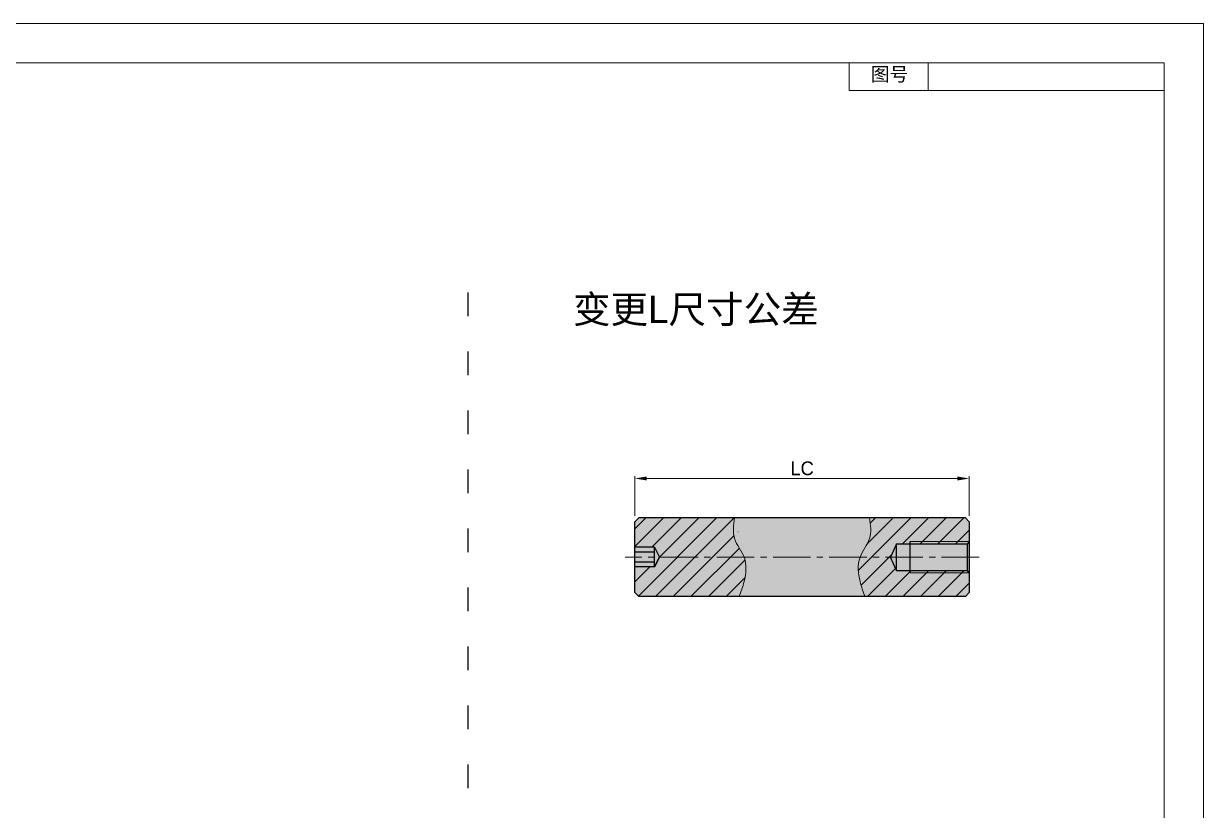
# Model space of a CAD drawing. Header units: millimetres. Extents: x 0 to 594, y 0 to 420.
# Drawn here: x 294.1 to 594, y 219.9 to 420 of the extents above; entities that cross this region are included whole.
import ezdxf
from ezdxf.enums import TextEntityAlignment as Align

# ---------------------------------------------------------------- set-up
doc = ezdxf.new("R2010")
doc.units = ezdxf.units.MM
doc.header["$LTSCALE"] = 0.5
doc.header["$PDMODE"] = 35
for name, pattern in [('ACAD_ISO03W100', [30, 12, -18]), ('CENTER', [50.800000000000004, 31.75, -6.349999999999999, 6.349999999999999, -6.349999999999999]), ('CENTER2', [28.574999999999996, 19.05, -3.174999999999999, 3.174999999999999, -3.174999999999999])]:
    doc.linetypes.add(name, pattern=pattern)
doc.layers.get('0').update_dxf_attribs({"lineweight": 9})
doc.layers.add('分隔线', color=7, linetype='ACAD_ISO03W100')
for name, color, linetype, lineweight in [('剖面线', 7, 'Continuous', 13), ('图框', 7, 'Continuous', 13), ('文本、辅助线', 7, 'Continuous', 13), ('标注线', 7, 'Continuous', 13), ('点画线', 7, 'CENTER', 5), ('粗实线', 7, 'Continuous', 25), ('细实线', 7, 'Continuous', 13)]:
    doc.layers.add(name, color=color, linetype=linetype, lineweight=lineweight)
doc.layers.add('填充图案底色', color=7, linetype='Continuous', lineweight=13, true_color=0xf3f3f3)
doc.layers.add('规格型号颜色', color=7, linetype='Continuous', lineweight=13, true_color=0x07539e)
doc.styles.get("Standard").update_dxf_attribs({"font": 'SourceHanSansSC-Normal.ttf'})
doc.styles.add('雅源', font='SourceHanSansSC-Normal.ttf', dxfattribs={"height": 3.5})
doc.dimstyles.new('B', dxfattribs={"dimscale": 0.5, "dimtxt": 7, "dimasz": 6, "dimexe": 1.25, "dimexo": 3, "dimgap": 1.5, "dimtad": 1, "dimdsep": 46, "dimtxsty": 'Standard', "dimcen": 0, "dimclrd": 256, "dimclre": 256, "dimclrt": 256, "dimazin": 0, "dimtfac": 1, "dimtmove": 0, "dimatfit": 3, "dimldrblk": 'DOT', "dimfxl": 1.75, "dimlwd": -1, "dimlwe": -1, "dimarcsym": 0})
pattern_1 = [(45, (-52.02544395105724, -30.3821555436366), (-2.245064030267288, 2.245064030267288), [])]

# ---------------------------------------------------------------- blocks, each defined once
blk = doc.blocks.new('A2图框')
at = {"layer": '图框'}
for p, q in [((504, 409.9999999999999), (504, 403.0000000000001)), ((524, 409.9999999999999), (524, 403)), ((504, 403), (584, 402.9999999999999))]:
    blk.add_line(p, q, dxfattribs=at)
for points in [[(0, 0), (594, 0), (594, 419.9999999999999), (0, 419.9999999999999)], [(10, 9.999999999999993), (584, 9.999999999999993), (584, 409.9999999999999), (10, 409.9999999999999)]]:
    blk.add_lwpolyline(points, close=True, dxfattribs=at)
at = {"layer": '图框', "insert": (509.4680959150078, 408.8757444667106), "char_height": 3.5, "attachment_point": 1}
blk.add_mtext_dynamic_manual_height_columns('{\\fSimSun|b0|i0|c134|p2;图号}', width=18.33397479482664, gutter_width=1, heights=[0], dxfattribs=at)
at = {"layer": '图框', "style": '雅源'}
for tag, p in [('图号', (526.1496630632078, 404.5423081443918)), ('表面处理', (339.5511166428728, 25.54287406485911)), ('比例', (443.2427486587662, 25.65643634708203)), ('零件名称', (339.3113312416444, 18.71103019518852)), ('绘图', (477.0636294614665, 18.34775094709584)), ('设计', (517.5342249853711, 18.56072471871516)), ('审核', (557.8434669047429, 18.54476337462915)), ('型号（材质）', (339.2355088231502, 11.28256200855525)), ('版本', (489.5988859645704, 11.59053676348866)), ('总页数', (537.8957273222368, 11.48821798530445)), ('页数', (569.0738475073158, 11.54170955856636))]:
    blk.add_attdef(tag, p, '', height=3.5, dxfattribs=at)
at = {"layer": '文本、辅助线', "lineweight": 30, "flags": 104}
blk.add_attdef('文字注释', text='', height=7, dxfattribs=at).set_placement((58.68609188624303, 335.3564839591775), align=Align.TOP_LEFT)
at = {"layer": '规格型号颜色', "lineweight": 30, "flags": 104}
blk.add_attdef('规格型号', text='', height=7, dxfattribs=at).set_placement((58.68609188624303, 321.2719756874073), align=Align.TOP_LEFT)
blk = doc.blocks.new('*U34')
at = {"layer": '点画线', "color": 0, "linetype": 'CENTER2', "transparency": 16777216}
blk.add_line((45, -6.163744213822557e-14), (-45, 6.163744213822557e-14), dxfattribs=at)
blk = doc.blocks.new('*D35')
at = {"layer": 'Defpoints', "color": 0, "transparency": 16777216}
for p in [(534.4951093047143, 304.3354989018551), (449.4951093047143, 293.335498901855), (534.4951093047143, 293.335498901855)]:
    blk.add_point(p, dxfattribs=at)
at = {"layer": '标注线', "transparency": 16777216}
for p, q in [((449.4951093047143, 294.835498901855), (449.4951093047143, 304.9604989018551)), ((452.4951093047143, 304.3354989018551), (531.4951093047143, 304.3354989018551)), ((534.4951093047143, 294.835498901855), (534.4951093047143, 304.9604989018551))]:
    blk.add_line(p, q, dxfattribs=at)
for points in [[(452.4951093047143, 304.8354989018551), (452.4951093047143, 303.8354989018551), (449.4951093047143, 304.3354989018551)], [(531.4951093047143, 304.8354989018551), (531.4951093047143, 303.8354989018551), (534.4951093047143, 304.3354989018551)]]:
    blk.add_solid(points, dxfattribs=at)
at = {"layer": '标注线', "transparency": 16777216, "insert": (491.9951093047143, 306.8972356725471), "char_height": 3.5, "width": 3.22023012589235, "attachment_point": 5}
blk.add_mtext('{\\fSource Han Sans SC Medium|b0|i0|c134|p34;\\C30;LC}', dxfattribs=at)
blk = doc.blocks.new('_Dot')
at = {"color": 0, "linetype": 'ByBlock', "lineweight": -2}
blk.add_line((-0.5, 0), (-1, 0), dxfattribs=at)
at = {"color": 0, "linetype": 'ByBlock', "const_width": 0.5}
blk.add_lwpolyline([(-0.25, 0, 1), (0.25, 0, 1)], format="xyb", close=True, dxfattribs=at)

msp = doc.modelspace()

# ---------------------------------------------------------------- hatches: boundary and pattern name
at = {"layer": '剖面线'}
h = msp.add_hatch(dxfattribs=at)
h.set_pattern_fill('ANSI31', color=256)
h.set_pattern_definition(pattern_1)
edge = h.paths.add_edge_path()
edge.add_spline(control_points=[(477.2691669351464, 284.3356943302576), (476.6539736123513, 285.9804789655562), (474.0727385907238, 288.8386834084718), (474.5896951474798, 292.5018288390612), (474.8484694112512, 294.3354989018551)], knot_values=[0, 0, 0, 2.842170943040401e-14, 5.287191120341994, 10.58650492598415, 10.58650492598415, 10.58650492598415, 10.58650492598415], degree=3, periodic=0)
edge.add_line((474.8484694112512, 294.3354989018551), (450.4951093047143, 294.3354989018551))
edge.add_line((450.4951093047143, 294.3354989018551), (449.4951093047144, 293.3354989018551))
edge.add_line((449.4951093047144, 293.3354989018551), (449.4951093047144, 286.8358509025203))
edge.add_line((449.4951093047144, 286.8358509025203), (454.4951093047144, 286.8358509025203))
edge.add_line((454.4951093047144, 286.8358509025203), (455.7451093047144, 284.3356943302576))
edge.add_line((455.7451093047144, 284.3356943302576), (477.2691669351464, 284.3356943302576))
edge = h.paths.add_edge_path()
edge.add_spline(control_points=[(476.0277845030948, 274.3358897586602), (476.4835282820762, 275.5716522687277), (477.6507155930026, 278.7365146049569), (477.992456162445, 282.4019038226936), (477.2691669351464, 284.3356943302576)], knot_values=[10.58650492598412, 10.58650492598412, 10.58650492598412, 10.58650492598412, 14.56854573925911, 20.78475166723938, 20.78475166723938, 20.78475166723938, 20.78475166723941], degree=3, periodic=0)
edge.add_line((477.2691669351464, 284.3356943302576), (455.7451093047144, 284.3356943302576))
edge.add_line((455.7451093047144, 284.3356943302576), (454.4951093047144, 281.8358509025203))
edge.add_line((454.4951093047144, 281.8358509025203), (449.4951093047144, 281.8358509025203))
edge.add_line((449.4951093047144, 281.8358509025203), (449.4951093047144, 275.3358897586602))
edge.add_line((449.4951093047144, 275.3358897586602), (450.4951093047143, 274.3358897586602))
edge.add_line((450.4951093047143, 274.3358897586602), (476.0277845030948, 274.3358897586601))
h = msp.add_hatch(dxfattribs=at)
h.set_pattern_fill('ANSI31', color=256)
h.set_pattern_definition(pattern_1)
edge = h.paths.add_edge_path(flags=16)
edge.add_line((534.4951093047143, 293.335498901855), (533.4951093047143, 294.335498901855))
edge.add_line((533.4951093047143, 294.335498901855), (509.1417491981774, 294.335498901855))
edge.add_spline(control_points=[(509.1417491981774, 294.3354989018551), (509.4005234619489, 292.5018288390611), (509.9174800187049, 288.8386834084717), (507.3362449970773, 285.9804789655562), (506.7210516742823, 284.3356943302576)], knot_values=[0, 0, 0, 0, 10.59862761128426, 21.17300985196824, 21.17300985196831, 21.17300985196831, 21.17300985196831], degree=3, periodic=0)
edge.add_line((506.7210516742823, 284.3356943302576), (514.4951093047141, 284.3356943302576))
edge.add_line((514.4951093047142, 284.3356943302576), (515.9951093047142, 287.7358509025204))
edge.add_line((515.9951093047142, 287.7358509025204), (519.4951093047142, 287.7358509025204))
edge.add_line((519.4951093047142, 287.7358509025204), (519.4951093047142, 288.3358509025204))
edge.add_line((519.4951093047142, 288.3358509025203), (534.4951093047143, 288.3358509025203))
edge.add_line((534.4951093047143, 288.3358509025203), (534.4951093047143, 293.335498901855))
h.paths.add_polyline_path([(534.4951093047142, 288.3358509025203), (519.4951093047142, 288.3358509025203), (519.4951093047142, 287.7358509025204), (533.9951093047142, 287.7358509025204)], flags=16)
edge = h.paths.add_edge_path()
edge.add_line((534.4951093047143, 280.3358509025203), (519.4951093047142, 280.3358509025203))
edge.add_line((519.4951093047142, 280.3358509025203), (519.4951093047142, 280.9358509025203))
edge.add_line((519.4951093047142, 280.9358509025203), (515.9951093047142, 280.9358509025203))
edge.add_line((515.9951093047142, 280.9358509025203), (514.4951093047142, 284.3356943302576))
edge.add_line((514.4951093047142, 284.3356943302576), (515.9951093047142, 287.7358509025204))
edge.add_line((515.9951093047142, 287.7358509025204), (519.4951093047142, 287.7358509025204))
edge.add_line((519.4951093047142, 287.7358509025204), (519.4951093047142, 288.3358509025204))
edge.add_line((519.4951093047142, 288.3358509025203), (534.4951093047143, 288.3358509025203))
edge.add_line((534.4951093047143, 288.3358509025203), (534.4951093047143, 293.335498901855))
edge.add_line((534.4951093047143, 293.335498901855), (533.4951093047143, 294.335498901855))
edge.add_line((533.4951093047143, 294.335498901855), (509.1417491981774, 294.335498901855))
edge.add_spline(control_points=[(509.1417491981774, 294.3354989018551), (509.205778117476, 293.8817910610528), (509.2698070367746, 293.4280832202505), (509.3220759483611, 292.9774307464207)], knot_values=[0, 0, 0, 0, 2.622434944297579, 2.622434944297579, 2.622434944297579, 2.622434944297579], degree=3, periodic=0)
edge.add_spline(control_points=[(509.3220759483611, 292.9774307464207), (509.4004793157383, 292.301452035699), (509.4524226657647, 291.6323479006648), (509.4382159724163, 290.980430204849)], knot_values=[2.622434944297579, 2.622434944297579, 2.622434944297579, 2.622434944297579, 6.556087360609744, 6.556087360609744, 6.556087360609744, 6.556087360609744], degree=3, periodic=0)
edge.add_spline(control_points=[(509.4382159724163, 290.980430204849), (509.4311126257419, 290.6544713569374), (509.4074717682236, 290.3328091188305), (509.3623321466079, 290.0167324734698)], knot_values=[6.556087360609744, 6.556087360609744, 6.556087360609744, 6.556087360609744, 8.522913568788237, 8.522913568788237, 8.522913568788237, 8.522913568788237], degree=3, periodic=0)
edge.add_spline(control_points=[(509.3623321466079, 290.0167324734698), (509.3471592356685, 289.9104887208997), (509.3295572801627, 289.804876058268), (509.3093378612269, 289.6999434386695)], knot_values=[8.522913568788237, 8.522913568788237, 8.522913568788237, 8.522913568788237, 9.184028523269085, 9.184028523269085, 9.184028523269085, 9.184028523269085], degree=3, periodic=0)
edge.add_spline(control_points=[(509.3093378612269, 289.6999434386695), (509.2894552446468, 289.5967587206096), (509.2670416384913, 289.4942315788152), (509.241917883616, 289.3924085606144)], knot_values=[9.184028523269085, 9.184028523269085, 9.184028523269085, 9.184028523269085, 9.834131040907621, 9.834131040907621, 9.834131040907621, 9.834131040907621], degree=3, periodic=0)
edge.add_spline(control_points=[(509.241917883616, 289.3924085606144), (509.21284179594, 289.274567297661), (509.1801357973377, 289.1576691216704), (509.1435221767038, 289.0417861847502)], knot_values=[9.834131040907621, 9.834131040907621, 9.834131040907621, 9.834131040907621, 10.58650415929827, 10.58650415929827, 10.58650415929827, 10.58650415929827], degree=3, periodic=0)
edge.add_spline(control_points=[(509.1435221767038, 289.0417861847502), (509.1429321988576, 289.0399188915317), (509.0837908192289, 288.853082822419), (509.0144772442065, 288.6688895908454), (508.9380064301745, 288.4885145857513)], knot_values=[10.58650415929827, 10.58650415929827, 10.58650415929827, 10.58650415929827, 10.59862761128426, 11.79971368597521, 11.79971368597521, 11.79971368597521, 11.79971368597521], degree=3, periodic=0)
edge.add_spline(control_points=[(508.9380064301745, 288.4885145857513), (508.8621932677873, 288.3096908119379), (508.7786646623649, 288.1328107758358), (508.6894864171763, 287.9572774730568)], knot_values=[11.79971368597521, 11.79971368597521, 11.79971368597521, 11.79971368597521, 12.99047037889299, 12.99047037889299, 12.99047037889299, 12.99047037889299], degree=3, periodic=0)
edge.add_spline(control_points=[(508.6894864171763, 287.9572774730568), (508.5824579622619, 287.7466088493052), (508.4672918120489, 287.5378800493096), (508.347559131906, 287.3300590283311)], knot_values=[12.99047037889299, 12.99047037889299, 12.99047037889299, 12.99047037889299, 14.41957283266437, 14.41957283266437, 14.41957283266437, 14.41957283266437], degree=3, periodic=0)
edge.add_spline(control_points=[(508.347559131906, 287.3300590283311), (508.2496185158707, 287.1600626764961), (508.148622369758, 286.9906737325031), (508.0465253045893, 286.8213273258367)], knot_values=[14.41957283266437, 14.41957283266437, 14.41957283266437, 14.41957283266437, 15.5885700899947, 15.5885700899947, 15.5885700899947, 15.5885700899947], degree=3, periodic=0)
edge.add_spline(control_points=[(508.0465253045893, 286.8213273258367), (507.9184741261666, 286.6089313387489), (507.7886911545379, 286.3966022647124), (507.6610326940963, 286.1832256555709)], knot_values=[15.5885700899947, 15.5885700899947, 15.5885700899947, 15.5885700899947, 17.05473834984315, 17.05473834984315, 17.05473834984315, 17.05473834984315], degree=3, periodic=0)
edge.add_spline(control_points=[(507.6610326940963, 286.1832256555709), (507.5328974197158, 285.9690520687662), (507.4069025565786, 285.753823106998), (507.286947781434, 285.5364117877665)], knot_values=[17.05473834984315, 17.05473834984315, 17.05473834984315, 17.05473834984315, 18.52638285827406, 18.52638285827406, 18.52638285827406, 18.52638285827406], degree=3, periodic=0)
edge.add_spline(control_points=[(507.286947781434, 285.5364117877665), (507.1936604112793, 285.3673336482047), (507.10402607655, 285.1969356223873), (507.0198789681551, 285.024687640468)], knot_values=[18.52638285827406, 18.52638285827406, 18.52638285827406, 18.52638285827406, 19.6708628994298, 19.6708628994298, 19.6708628994298, 19.6708628994298], degree=3, periodic=0)
edge.add_spline(control_points=[(507.0198789681551, 285.024687640468), (506.9210650446121, 284.8224168882048), (506.8298178951704, 284.6175950839042), (506.749107690317, 284.4093638666363)], knot_values=[19.6708628994298, 19.6708628994298, 19.6708628994298, 19.6708628994298, 21.01482546023967, 21.01482546023967, 21.01482546023967, 21.01482546023967], degree=3, periodic=0)
edge.add_spline(control_points=[(506.749107690317, 284.4093638666363), (506.7396080993067, 284.3848550526241), (506.7302544796421, 284.3602990070261), (506.7210516742823, 284.3356943302576)], knot_values=[21.01482546023967, 21.01482546023967, 21.01482546023967, 21.01482546023967, 21.17300985196824, 21.17300985196831, 21.17300985196831, 21.17300985196831], degree=3, periodic=0)
edge.add_spline(control_points=[(506.7210516742823, 284.3356943302576), (506.6575174720015, 284.165828897953), (506.6011714212741, 283.9936455938386), (506.5515899723543, 283.8194740629039)], knot_values=[21.17300985196824, 21.17300985196831, 21.17300985196831, 21.17300985196831, 22.26508110076216, 22.26508110076216, 22.26508110076216, 22.26508110076216], degree=3, periodic=0)
edge.add_spline(control_points=[(506.5515899723543, 283.8194740629039), (506.4938621296967, 283.6166855814799), (506.4453043953426, 283.4112018556363), (506.4052482672062, 283.2035431745841)], knot_values=[22.26508110076216, 22.26508110076216, 22.26508110076216, 22.26508110076216, 23.53658321687215, 23.53658321687215, 23.53658321687215, 23.53658321687215], degree=3, periodic=0)
edge.add_spline(control_points=[(506.4052482672062, 283.2035431745841), (506.3642172735745, 282.9908306030946), (506.332106737235, 282.7758359222538), (506.3081981495948, 282.5591183408916)], knot_values=[23.53658321687215, 23.53658321687215, 23.53658321687215, 23.53658321687215, 24.83903049912319, 24.83903049912319, 24.83903049912319, 24.83903049912319], degree=3, periodic=0)
edge.add_spline(control_points=[(506.3081981495948, 282.5591183408916), (506.2849431640407, 282.3483252861204), (506.269447814561, 282.1359022429734), (506.2610509231114, 281.9223638004258)], knot_values=[24.83903049912319, 24.83903049912319, 24.83903049912319, 24.83903049912319, 26.10587207043654, 26.10587207043654, 26.10587207043654, 26.10587207043654], degree=3, periodic=0)
edge.add_spline(control_points=[(506.2610509231114, 281.9223638004258), (506.2523871660852, 281.7020387916895), (506.2512802358724, 281.4805263588586), (506.2570038900756, 281.2583917299143)], knot_values=[26.10587207043654, 26.10587207043654, 26.10587207043654, 26.10587207043654, 27.41297573260226, 27.41297573260226, 27.41297573260226, 27.41297573260226], degree=3, periodic=0)
edge.add_spline(control_points=[(506.2570038900756, 281.2583917299143), (506.2625252087621, 281.0441097285545), (506.2744027152049, 280.8292487437465), (506.2919844960446, 280.6143161538434)], knot_values=[27.41297573260226, 27.41297573260226, 27.41297573260226, 27.41297573260226, 28.67387228909472, 28.67387228909472, 28.67387228909472, 28.67387228909472], degree=3, periodic=0)
edge.add_spline(control_points=[(506.2919844960446, 280.6143161538434), (506.3102934102535, 280.3904945520887), (506.3347881812836, 280.1665952999908), (506.3647326205763, 279.9431913665386)], knot_values=[28.67387228909472, 28.67387228909472, 28.67387228909472, 28.67387228909472, 29.98691600688799, 29.98691600688799, 29.98691600688799, 29.98691600688799], degree=3, periodic=0)
edge.add_spline(control_points=[(506.3647326205763, 279.9431913665386), (506.3963028880769, 279.7076577547456), (506.433930666684, 279.4726747082445), (506.4767532256183, 279.2389136827066)], knot_values=[29.98691600688799, 29.98691600688799, 29.98691600688799, 29.98691600688799, 31.37125120866753, 31.37125120866753, 31.37125120866753, 31.37125120866753], degree=3, periodic=0)
edge.add_spline(control_points=[(506.4767532256183, 279.2389136827066), (506.5458643034491, 278.8616481284806), (506.6374712012973, 278.4469839358089), (506.7412474857061, 278.0396989049885), (506.751516677858, 277.9999080194564)], knot_values=[31.37125120866753, 31.37125120866753, 31.37125120866753, 31.37125120866753, 33.60542170792878, 33.84779108694109, 33.84779108694109, 33.84779108694109, 33.84779108694109], degree=3, periodic=0)
edge.add_spline(control_points=[(506.751516677858, 277.9999080194564), (506.8585231828158, 277.5852810919459), (506.9778001025929, 277.1780945868828), (507.105334177335, 276.7759149802868)], knot_values=[33.84779108694109, 33.84779108694109, 33.84779108694109, 33.84779108694109, 36.37331595522937, 36.37331595522937, 36.37331595522937, 36.37331595522937], degree=3, periodic=0)
edge.add_spline(control_points=[(507.105334177335, 276.7759149802868), (507.2377543637936, 276.3583269858394), (507.3790765249169, 275.9461368897594), (507.5248082323594, 275.5366206142388)], knot_values=[36.37331595522937, 36.37331595522937, 36.37331595522937, 36.37331595522937, 38.99559925199308, 38.99559925199308, 38.99559925199308, 38.99559925199308], degree=3, periodic=0)
edge.add_spline(control_points=[(507.5248082323594, 275.5366206142388), (507.6678512960882, 275.1346596153231), (507.815142701211, 274.7352746869916), (507.9624341063338, 274.3358897586602)], knot_values=[38.99559925199308, 38.99559925199308, 38.99559925199308, 38.99559925199308, 41.5695033344788, 41.5695033344788, 41.5695033344788, 41.5695033344788], degree=3, periodic=0)
edge.add_line((507.9624341063338, 274.3358897586601), (533.4947961601886, 274.3358897586601))
edge.add_line((533.4947961601887, 274.3358897586601), (534.4951093047143, 275.3362029031857))
edge.add_line((534.4951093047143, 275.3362029031857), (534.4951093047143, 280.3358509025203))
h.paths.add_polyline_path([(533.9951093047142, 280.9358509025203), (519.4951093047142, 280.9358509025203), (519.4951093047142, 280.3358509025203), (534.4951093047142, 280.3358509025203)], flags=17)
edge = h.paths.add_edge_path(flags=17)
edge.add_line((534.4951093047143, 293.335498901855), (533.4951093047143, 294.335498901855))
edge.add_line((533.4951093047143, 294.335498901855), (509.1417491981774, 294.335498901855))
edge.add_spline(control_points=[(509.1417491981774, 294.3354989018551), (509.4005234619489, 292.5018288390611), (509.9174800187049, 288.8386834084717), (507.3362449970773, 285.9804789655562), (506.7210516742823, 284.3356943302576)], knot_values=[0, 0, 0, 0, 10.59862761128426, 21.17300985196824, 21.17300985196831, 21.17300985196831, 21.17300985196831], degree=3, periodic=0)
edge.add_line((506.7210516742823, 284.3356943302576), (514.4951093047141, 284.3356943302576))
edge.add_line((514.4951093047142, 284.3356943302576), (515.9951093047142, 287.7358509025204))
edge.add_line((515.9951093047142, 287.7358509025204), (519.4951093047142, 287.7358509025204))
edge.add_line((519.4951093047142, 287.7358509025204), (519.4951093047142, 288.3358509025204))
edge.add_line((519.4951093047142, 288.3358509025203), (534.4951093047143, 288.3358509025203))
edge.add_line((534.4951093047143, 288.3358509025203), (534.4951093047143, 293.335498901855))
at = {"layer": '填充图案底色'}
h = msp.add_hatch(color=256, dxfattribs=at)
h.dxf.hatch_style = 1
h.paths.add_polyline_path([(534.4951093047143, 293.335498901855), (533.4951093047143, 294.335498901855), (450.4951093047143, 294.3354989018551), (449.4951093047144, 293.3354989018551), (449.4951093047144, 275.3358897586602), (450.4951093047143, 274.3358897586602), (533.4947961601886, 274.3358897586601), (534.4951093047143, 275.3362029031857)])

# ---------------------------------------------------------------- linework, layer by layer
at = {"layer": '分隔线'}
msp.add_line((407.08297100035, 60.62150058860084), (407.08297100035, 353.9471784224241), dxfattribs=at)
at = {"layer": '粗实线'}
for p, q in [((450.4951093047143, 294.3354989018551), (449.4951093047143, 293.335498901855)), ((533.4951093047143, 294.335498901855), (450.4951093047144, 294.3354989018551)), ((533.4951093047143, 294.335498901855), (534.4951093047143, 293.335498901855)), ((449.4951093047144, 275.3358897586602), (449.4951093047144, 293.3354989018551)), ((534.4951093047143, 293.335498901855), (534.4951093047143, 275.3362029031858)), ((519.4951093047142, 280.3358509025203), (519.4951093047142, 288.3358509025203)), ((534.4951093047142, 288.3358509025203), (533.9951093047142, 287.7358509025204)), ((454.4951093047144, 286.8358509025203), (449.4951093047144, 286.8358509025203)), ((454.4951093047144, 285.5858509025203), (449.4951093047144, 285.5858509025203)), ((454.4951093047144, 281.8358509025203), (454.4951093047144, 286.8358509025203)), ((454.4951093047144, 286.8358509025203), (455.7451093047144, 284.3356943302577)), ((515.9951093047142, 287.7358509025204), (514.4951093047142, 284.3356943302577)), ((515.9951093047142, 280.9358509025204), (515.9951093047142, 287.7358509025204)), ((515.9951093047142, 287.7358509025204), (533.9951093047142, 287.7358509025204)), ((533.9951093047142, 280.9358509025203), (533.9951093047142, 287.7358509025204)), ((454.4951093047144, 283.0858509025203), (449.4951093047144, 283.0858509025203)), ((455.7451093047144, 284.3356943302577), (454.4951093047144, 281.8358509025203)), ((454.4951093047144, 281.8358509025203), (455.7451093047144, 284.3356943302576)), ((515.9951093047142, 280.9358509025204), (514.4951093047142, 284.3356943302576)), ((454.4951093047144, 281.8358509025203), (449.4951093047144, 281.8358509025203)), ((515.9951093047142, 280.9358509025203), (533.9951093047142, 280.9358509025203)), ((534.4951093047142, 280.3358509025203), (533.9951093047142, 280.9358509025203)), ((450.4951093047143, 274.3358897586602), (449.4951093047143, 275.3358897586602)), ((533.4951093047143, 274.3358897586601), (450.4951093047143, 274.3358897586602)), ((533.4951093047142, 274.3362029031857), (534.4951093047142, 275.3362029031856))]:
    msp.add_line(p, q, dxfattribs=at)
at = {"layer": '细实线'}
for p, q in [((519.4951093047142, 288.3358509025203), (534.4951093047142, 288.3358509025203)), ((519.4951093047142, 280.3358509025203), (534.4951093047142, 280.3358509025203))]:
    msp.add_line(p, q, dxfattribs=at)
for points in [[(474.8484694112512, 294.3354989018551), (474.8484694112512, 289.0361850962129), (477.2691669351464, 284.3356943302576), (477.2691669351464, 278.1194884022773), (476.0277845030948, 274.3358897586602)], [(509.1417491981774, 294.3354989018551), (509.1417491981774, 289.0361850962129), (506.7210516742823, 284.3356943302576), (506.7210516742823, 278.1194884022773), (507.9624341063338, 274.3358897586602)]]:
    msp.add_spline(points, degree=3, dxfattribs=at)

# ---------------------------------------------------------------- block references
at = {"layer": '标注线'}
msp.add_blockref('A2图框', (0, 0), dxfattribs=at)
at = {"layer": '点画线', "linetype": 'CENTER2'}
msp.add_blockref('*U34', (491.9951093047143, 284.3356943302576), dxfattribs=at)

# ---------------------------------------------------------------- texts
at = {"layer": '标注线', "insert": (433.7427529094543, 350.85108804044), "char_height": 7, "attachment_point": 1}
msp.add_mtext_dynamic_manual_height_columns('{\\C256;\\c0;变更L尺寸公差}', width=87.58359411173251, gutter_width=35, heights=[0], dxfattribs=at)

# ---------------------------------------------------------------- dimensions: what is measured, and where the dimension line sits
at = {"layer": '标注线'}
dim = msp.add_linear_dim(base=(534.4951093047143, 304.3354989018551), p1=(449.4951093047143, 293.335498901855), p2=(534.4951093047143, 293.335498901855), text='{\\fSource Han Sans SC Medium|b0|i0|c134|p34;\\C30;LC}', dimstyle='B', dxfattribs=at)
dim.commit()
dim.dimension.update_dxf_attribs({"geometry": '*D35', "text_midpoint": (491.9951093047143, 306.8972356725471)})

doc.saveas('drawing.dxf')
